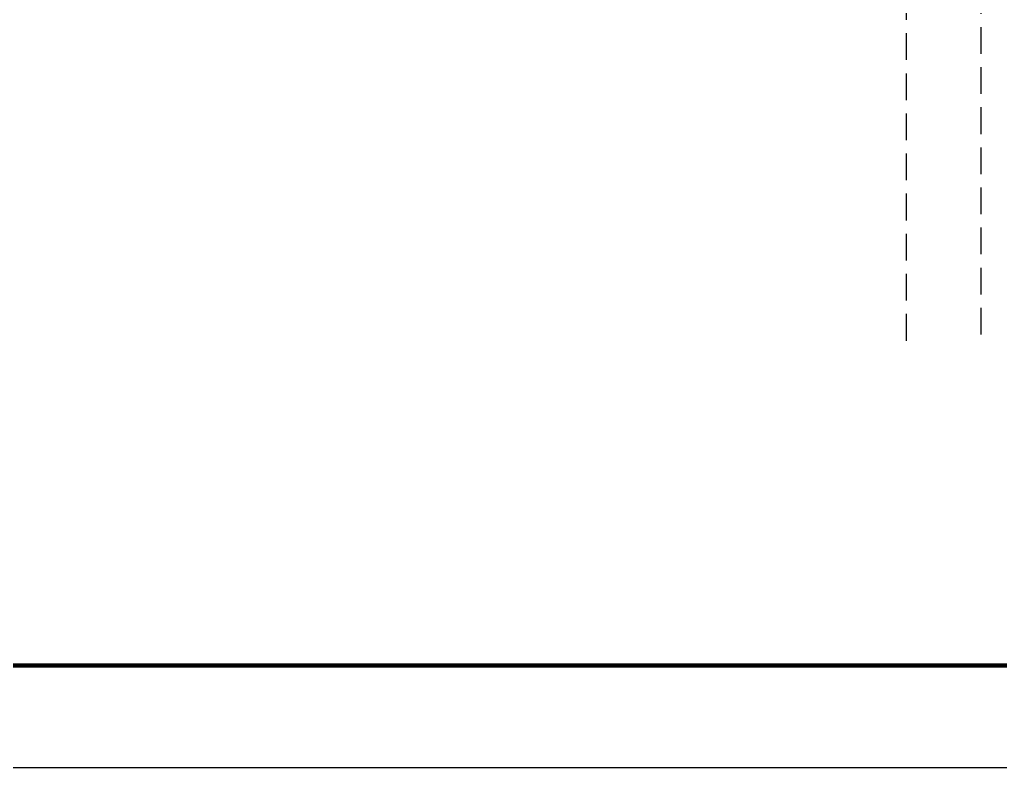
# Model space of a CAD drawing. Header units: millimetres. Extents: x 5896 to 6381, y 4295 to 4378.
# Drawn here: x 6186.59 to 6195.76, y 4295.41 to 4302.4 of the extents above; entities that cross this region are included whole.
import ezdxf

# ---------------------------------------------------------------- set-up
doc = ezdxf.new("R2010")
doc.units = ezdxf.units.MM
doc.linetypes.add('NASCOSTA', pattern=[0.375, 0.25, -0.125])
for name, color, linetype in [('GA_X DIM', 8, 'Continuous'), ('R-PROIEZIONI', 2, 'NASCOSTA'), ('图框', 254, 'Continuous')]:
    doc.layers.add(name, color=color, linetype=linetype)

# ---------------------------------------------------------------- blocks, each defined once
blk = doc.blocks.new('111')
at = {"layer": 'R-PROIEZIONI', "color": 253}
for p, q in [((6074.601159075107, 4421.97499455978), (6074.601159075107, 4401.401537793246)), ((6073.901159075166, 4415.542268453407), (6073.901159075166, 4401.401537793246))]:
    blk.add_line(p, q, dxfattribs=at)
blk = doc.blocks.new('tukuang')
at = {"layer": '图框'}
blk.add_lwpolyline([(0, 0), (4200, 0), (4200, 2969.696969696968), (0, 2969.696969696968)], close=True, dxfattribs=at)
at = {"layer": '图框', "const_width": 4.242424242420383}
blk.add_lwpolyline([(212.1212116027164, 2870.707070913188), (4101.010101217457, 2870.707070913188), (4101.010101217457, 98.9898987825436), (212.1212116027164, 98.9898987825436)], close=True, dxfattribs=at)

msp = doc.modelspace()

# ---------------------------------------------------------------- block references
msp.add_blockref('111', (120.9732810623, -102.014752927349))
at = {"layer": 'GA_X DIM', "xscale": 0.009635294117647079, "yscale": 0.009635294117647079, "zscale": 0.009635294117647079}
msp.add_blockref('tukuang', (6165.049777812612, 4295.412977297992), dxfattribs=at)

doc.saveas('drawing.dxf')
